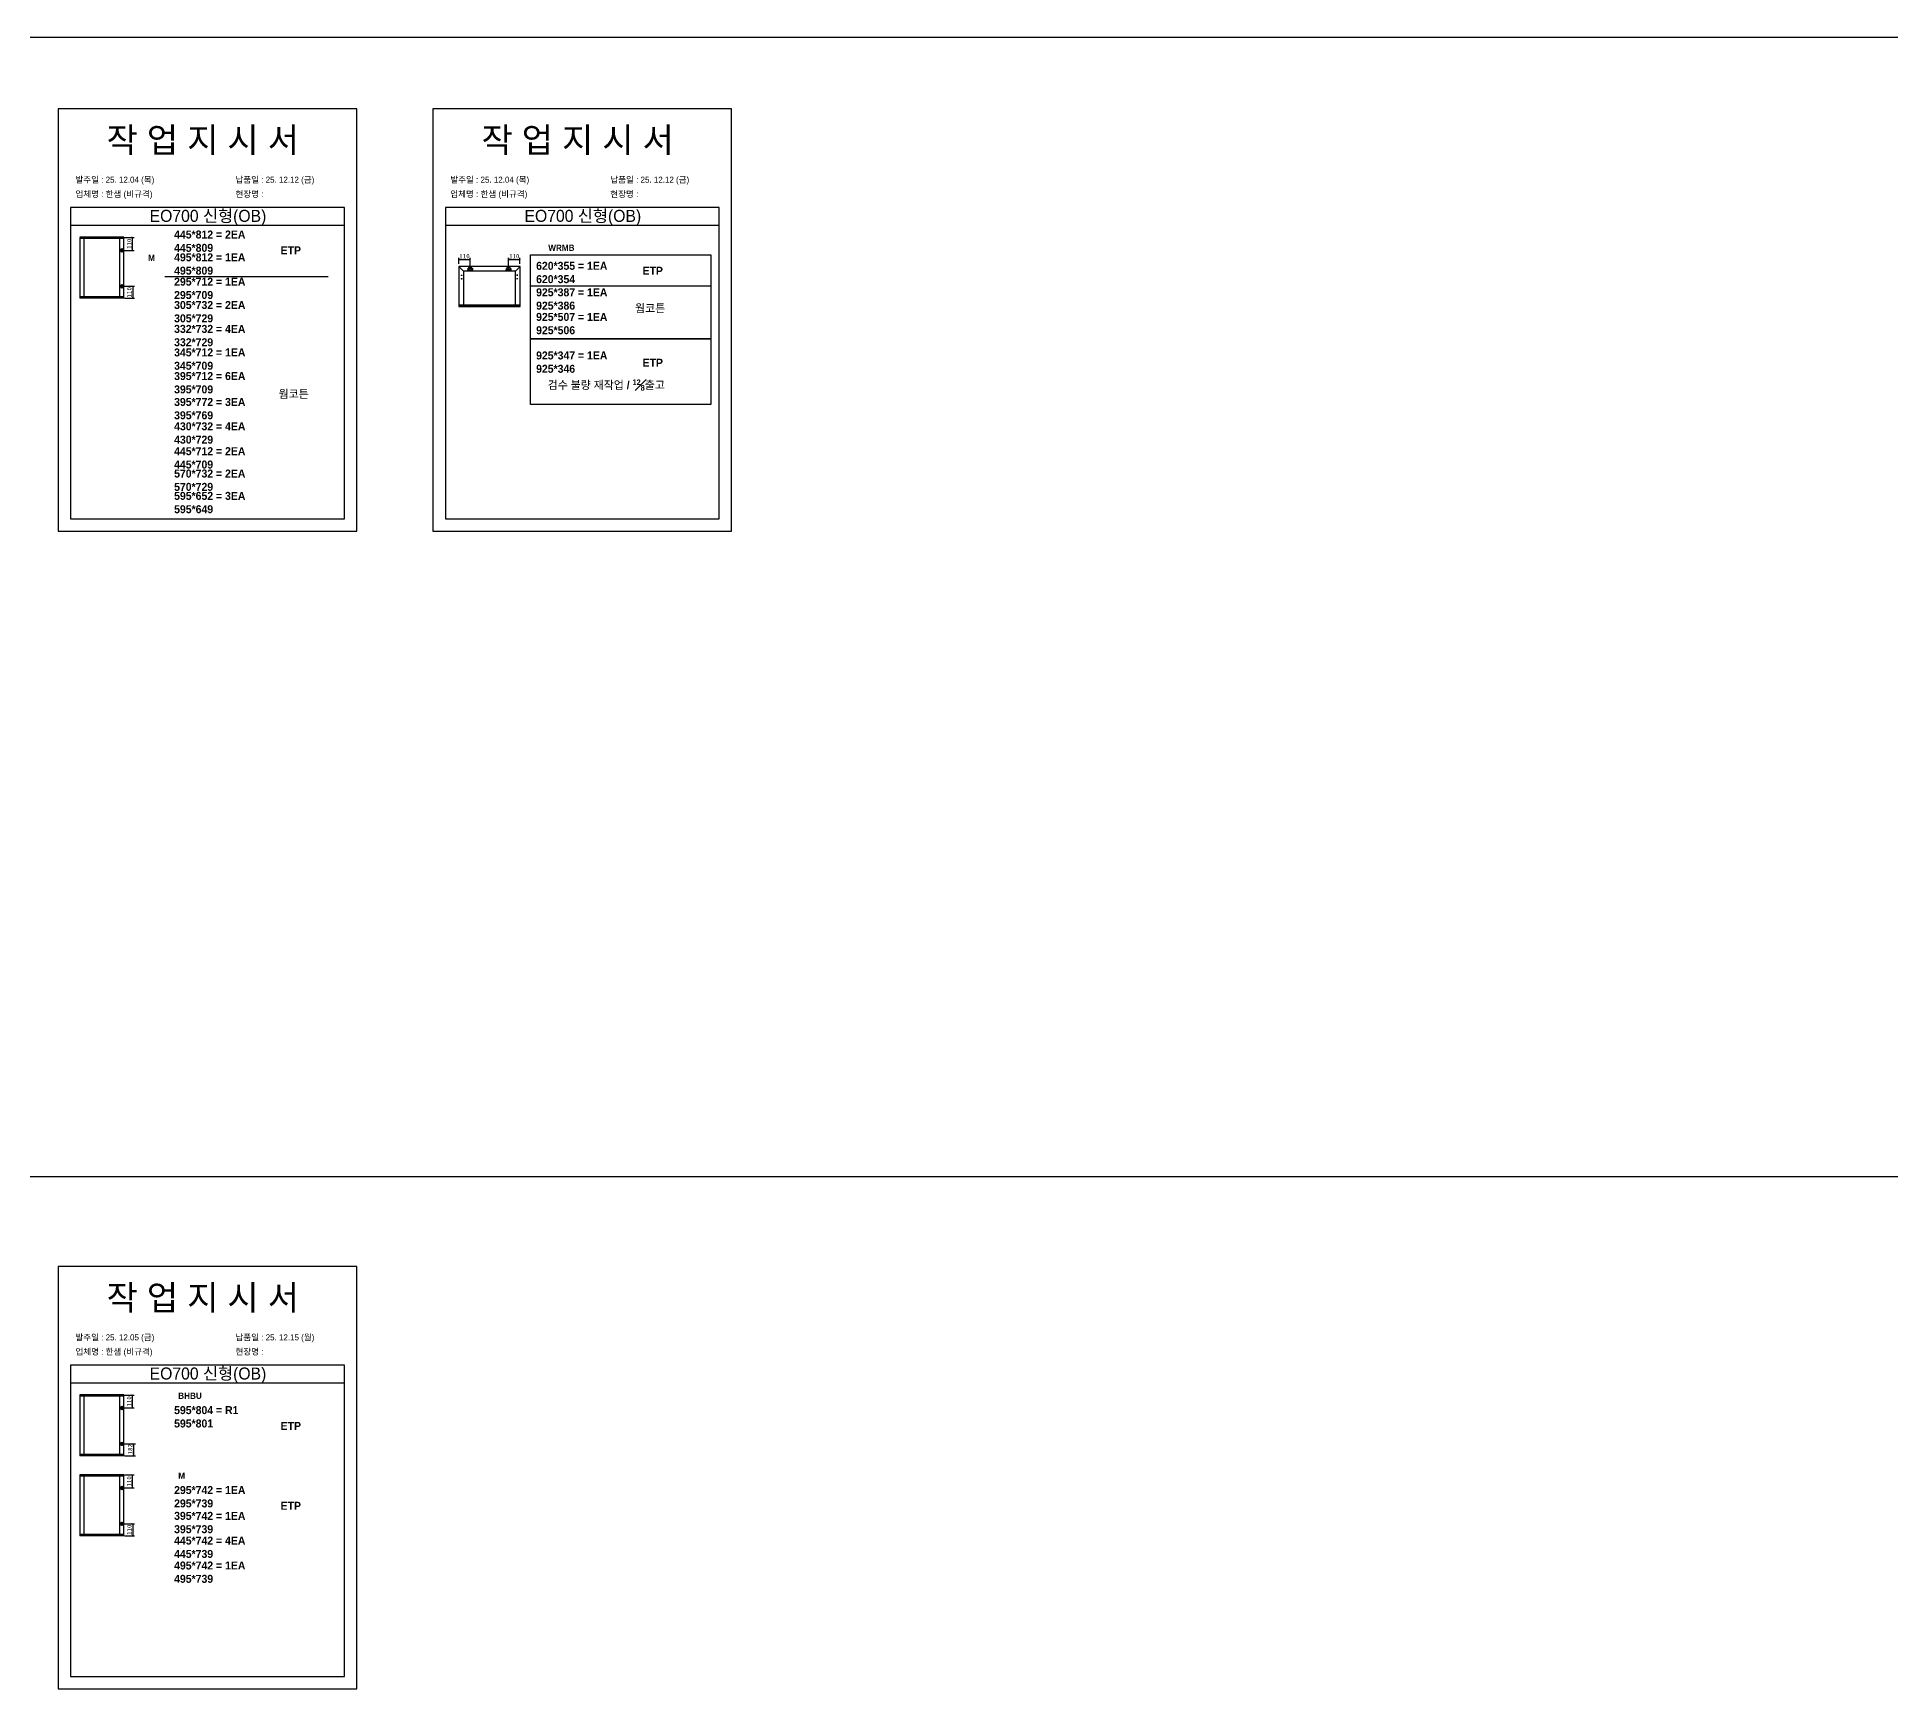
# Model space of a CAD drawing. Header units: millimetres. Extents: x -44117 to 256353, y -2095463 to 65325.
# Drawn here: x 112720 to 123147, y -537841 to -528547 of the extents above; entities that cross this region are included whole.
import ezdxf

# ---------------------------------------------------------------- set-up
doc = ezdxf.new("R2010")
doc.units = ezdxf.units.MM
doc.header["$LTSCALE"] = 10
doc.layers.add('Layer1', color=7, linetype='Continuous', lineweight=70)
doc.styles.add('MtX_Gulim', font='')
doc.styles.get('MtX_Gulim').set_extended_font_data('Gulim', bold=True)
doc.dimstyles.new('ISO-25', dxfattribs={"dimtxt": 2.5, "dimasz": 2.5, "dimexe": 1, "dimexo": 1, "dimtad": 1, "dimtxsty": 'Standard', "dimblk": 'ARCHTICK', "dimcen": 2.5, "dimadec": 0, "dimazin": 0, "dimtfac": 1, "dimtmove": 0, "dimatfit": 3, "dimfxl": 0, "dimarcsym": 0})

# ---------------------------------------------------------------- blocks, each defined once
blk = doc.blocks.new('_ArchTick')
at = {"color": 0, "linetype": 'ByBlock', "const_width": 0.15}
blk.add_lwpolyline([(-0.5, -0.5), (0.5, 0.5)], dxfattribs=at)
blk = doc.blocks.new('*D4153')
at = {"color": 0, "lineweight": -2}
for p, q in [((113212, -529674), (113267, -529674)), ((113257, -529747), (113257, -529674)), ((113212, -529747), (113267, -529747))]:
    blk.add_line(p, q, dxfattribs=at)
at = {"layer": 'Defpoints', "color": 0}
for p in [(113197, -529674), (113257, -529674), (113197, -529747)]:
    blk.add_point(p, dxfattribs=at)
at = {"color": 0, "lineweight": -2, "xscale": 10, "yscale": 10, "zscale": 10}
for p, rotation in [((113257, -529674), 90), ((113257, -529747), 270)]:
    blk.add_blockref('_ArchTick', p, dxfattribs=dict(at, rotation=rotation))
at = {"color": 0, "insert": (113238, -529710), "char_height": 25, "attachment_point": 5, "rotation": 90}
blk.add_mtext('110', dxfattribs=at)
blk = doc.blocks.new('*D4154')
at = {"color": 0, "lineweight": -2}
for p, q in [((113212, -529949), (113268, -529949)), ((113258, -529949), (113258, -530016)), ((113212, -530016), (113268, -530016))]:
    blk.add_line(p, q, dxfattribs=at)
at = {"layer": 'Defpoints', "color": 0}
for p in [(113197, -529949), (113197, -530016), (113258, -530016)]:
    blk.add_point(p, dxfattribs=at)
at = {"color": 0, "lineweight": -2, "xscale": 10, "yscale": 10, "zscale": 10}
for p, rotation in [((113258, -529949), 90), ((113258, -530016), 270)]:
    blk.add_blockref('_ArchTick', p, dxfattribs=dict(at, rotation=rotation))
at = {"color": 0, "insert": (113239, -529983), "char_height": 25, "attachment_point": 5, "rotation": 90}
blk.add_mtext('110', dxfattribs=at)
blk = doc.blocks.new('*D4155')
at = {"color": 0, "lineweight": -2}
for p, q in [((115092, -529823), (115092, -529789)), ((115092, -529799), (115156, -529799)), ((115156, -529836), (115156, -529789))]:
    blk.add_line(p, q, dxfattribs=at)
at = {"layer": 'Defpoints', "color": 0}
for p in [(115156, -529799), (115092, -529838), (115156, -529851)]:
    blk.add_point(p, dxfattribs=at)
at = {"color": 0, "lineweight": -2, "xscale": 10, "yscale": 10, "zscale": 10, "rotation": 180}
blk.add_blockref('_ArchTick', (115092, -529799), dxfattribs=at)
at = {"color": 0, "lineweight": -2, "xscale": 10, "yscale": 10, "zscale": 10}
blk.add_blockref('_ArchTick', (115156, -529799), dxfattribs=at)
at = {"color": 0, "insert": (115124, -529780), "char_height": 25, "attachment_point": 5}
blk.add_mtext('110', dxfattribs=at)
blk = doc.blocks.new('*D4156')
at = {"color": 0, "lineweight": -2}
for p, q in [((115372, -529836), (115372, -529789)), ((115372, -529799), (115436, -529799)), ((115436, -529823), (115436, -529789))]:
    blk.add_line(p, q, dxfattribs=at)
at = {"layer": 'Defpoints', "color": 0}
for p in [(115436, -529799), (115372, -529851), (115436, -529838)]:
    blk.add_point(p, dxfattribs=at)
at = {"color": 0, "lineweight": -2, "xscale": 10, "yscale": 10, "zscale": 10, "rotation": 180}
blk.add_blockref('_ArchTick', (115372, -529799), dxfattribs=at)
at = {"color": 0, "lineweight": -2, "xscale": 10, "yscale": 10, "zscale": 10}
blk.add_blockref('_ArchTick', (115436, -529799), dxfattribs=at)
at = {"color": 0, "insert": (115404, -529780), "char_height": 25, "attachment_point": 5}
blk.add_mtext('110', dxfattribs=at)
blk = doc.blocks.new('*D4169')
at = {"color": 0, "lineweight": -2}
for p, q in [((113212, -536187), (113267, -536187)), ((113212, -536260), (113267, -536260)), ((113257, -536260), (113257, -536187))]:
    blk.add_line(p, q, dxfattribs=at)
at = {"layer": 'Defpoints', "color": 0}
for p in [(113197, -536187), (113197, -536260), (113257, -536187)]:
    blk.add_point(p, dxfattribs=at)
at = {"color": 0, "lineweight": -2, "xscale": 10, "yscale": 10, "zscale": 10}
for p, rotation in [((113257, -536187), 90), ((113257, -536260), 270)]:
    blk.add_blockref('_ArchTick', p, dxfattribs=dict(at, rotation=rotation))
at = {"color": 0, "insert": (113238, -536223), "char_height": 25, "attachment_point": 5, "rotation": 90}
blk.add_mtext('110', dxfattribs=at)
blk = doc.blocks.new('*D4170')
at = {"color": 0, "lineweight": -2}
for p, q in [((113212, -536462), (113273, -536462)), ((113263, -536462), (113263, -536529)), ((113212, -536529), (113273, -536529))]:
    blk.add_line(p, q, dxfattribs=at)
at = {"layer": 'Defpoints', "color": 0}
for p in [(113197, -536462), (113197, -536529), (113263, -536529)]:
    blk.add_point(p, dxfattribs=at)
at = {"color": 0, "lineweight": -2, "xscale": 10, "yscale": 10, "zscale": 10}
for p, rotation in [((113263, -536462), 90), ((113263, -536529), 270)]:
    blk.add_blockref('_ArchTick', p, dxfattribs=dict(at, rotation=rotation))
at = {"color": 0, "insert": (113244, -536492), "char_height": 25, "attachment_point": 5, "rotation": 90}
blk.add_mtext('182', dxfattribs=at)
blk = doc.blocks.new('*D4171')
at = {"color": 0, "lineweight": -2}
for p, q in [((113212, -536636), (113267, -536636)), ((113257, -536710), (113257, -536636)), ((113212, -536710), (113267, -536710))]:
    blk.add_line(p, q, dxfattribs=at)
at = {"layer": 'Defpoints', "color": 0}
for p in [(113197, -536636), (113257, -536636), (113197, -536710)]:
    blk.add_point(p, dxfattribs=at)
at = {"color": 0, "lineweight": -2, "xscale": 10, "yscale": 10, "zscale": 10}
for p, rotation in [((113257, -536636), 90), ((113257, -536710), 270)]:
    blk.add_blockref('_ArchTick', p, dxfattribs=dict(at, rotation=rotation))
at = {"color": 0, "insert": (113238, -536673), "char_height": 25, "attachment_point": 5, "rotation": 90}
blk.add_mtext('110', dxfattribs=at)
blk = doc.blocks.new('*D4172')
at = {"color": 0, "lineweight": -2}
for p, q in [((113212, -536912), (113268, -536912)), ((113212, -536979), (113268, -536979)), ((113258, -536912), (113258, -536979))]:
    blk.add_line(p, q, dxfattribs=at)
at = {"layer": 'Defpoints', "color": 0}
for p in [(113197, -536912), (113197, -536979), (113258, -536979)]:
    blk.add_point(p, dxfattribs=at)
at = {"color": 0, "lineweight": -2, "xscale": 10, "yscale": 10, "zscale": 10}
for p, rotation in [((113258, -536912), 90), ((113258, -536979), 270)]:
    blk.add_blockref('_ArchTick', p, dxfattribs=dict(at, rotation=rotation))
at = {"color": 0, "insert": (113239, -536945), "char_height": 25, "attachment_point": 5, "rotation": 90}
blk.add_mtext('110', dxfattribs=at)

msp = doc.modelspace()

# ---------------------------------------------------------------- linework, layer by layer
at = {"color": 1}
for p, q in [((104015.69829, -528547.09059), (196284.84516, -528547.09059)), ((104015.69829, -528547.09059), (196284.84516, -528547.09059)), ((104015.69829, -534958.20118), (196284.84516, -534958.20118)), ((104015.69829, -534958.20118), (196284.84516, -534958.20118))]:
    msp.add_line(p, q, dxfattribs=at)
for p, q in [((114448.27815, -529506.71389), (112908.27815, -529506.71389)), ((116556.76288, -529506.71389), (115016.76288, -529506.71389)), ((114448.27815, -529606.71389), (112908.27815, -529606.71389)), ((112961.15843, -529673.8259), (112961.15843, -530015.71279)), ((113207.65907, -529674.26863), (112961.15843, -529674.26863)), ((113207.65907, -529680.95879), (112961.15843, -529680.95879)), ((113207.41311, -529673.57994), (112961.40439, -529673.57994)), ((112983.04903, -529680.46687), (112983.04903, -530008.5799)), ((113185.52251, -530008.5799), (113185.52251, -529680.95879)), ((113206.42926, -529680.95879), (113206.42926, -529673.57994)), ((113207.65907, -530015.71279), (113207.65907, -529673.8259)), ((116556.76288, -529606.71389), (115016.76288, -529606.71389)), ((113438.81501, -529894.80706), (114357.19539, -529894.80706)), ((115091.56244, -529838.08957), (115091.56244, -530062.4299)), ((115117.90319, -529864.43032), (115091.64913, -529837.8803)), ((115436.44828, -529837.79361), (115091.8584, -529837.79361)), ((115104.8808, -529887.51548), (115110.80007, -529887.51548)), ((115107.84044, -529884.55584), (115107.84044, -529890.47511)), ((115107.84044, -529903.4975), (115107.84044, -529909.41677)), ((115117.90319, -529864.43032), (115117.90319, -530054.43889)), ((115410.40349, -529864.43032), (115117.90319, -529864.43032)), ((115172.52187, -529850.816), (115140.23504, -529850.816)), ((115145.4278, -529856.73527), (115140.69239, -529856.73527)), ((115143.06009, -529854.36757), (115143.06009, -529859.10298)), ((115156.37845, -529866.95942), (115156.37845, -529834.67259)), ((115172.06452, -529856.73527), (115167.3291, -529856.73527)), ((115169.69681, -529854.36757), (115169.69681, -529859.10298)), ((115355.78482, -529850.816), (115388.07165, -529850.816)), ((115360.97759, -529856.73527), (115356.24218, -529856.73527)), ((115358.60988, -529854.36757), (115358.60988, -529859.10298)), ((115371.92824, -529866.95942), (115371.92824, -529834.67259)), ((115387.61431, -529856.73527), (115382.87889, -529856.73527)), ((115385.2466, -529854.36757), (115385.2466, -529859.10298)), ((115410.40349, -529864.43032), (115436.65755, -529837.8803)), ((115410.40349, -530053.84696), (115410.40349, -529864.43032)), ((115423.42589, -529887.51548), (115417.50662, -529887.51548)), ((115420.46625, -529884.55584), (115420.46625, -529890.47511)), ((115420.46625, -529903.4975), (115420.46625, -529909.41677)), ((115436.74424, -530062.4299), (115436.74424, -529838.08957)), ((113207.65907, -530008.5799), (112961.15843, -530008.5799)), ((112962.38824, -530015.95876), (112962.38824, -530008.5799)), ((113206.42926, -530008.5799), (113206.42926, -530015.95876)), ((115104.8808, -529906.45714), (115110.80007, -529906.45714)), ((115423.42589, -529906.45714), (115417.50662, -529906.45714)), ((115496.07453, -529946.06872), (116509.20844, -529946.06872)), ((113207.65907, -530015.27006), (112961.15843, -530015.27006)), ((113207.41311, -530015.95876), (112961.40439, -530015.95876)), ((115091.56244, -530053.84696), (115436.74424, -530053.84696)), ((115091.56244, -530061.89717), (115436.44828, -530061.89717)), ((115091.8584, -530062.72586), (115436.44828, -530062.72586)), ((115093.04226, -530053.84696), (115093.04226, -530062.72586)), ((115435.26442, -530062.72586), (115435.26442, -530053.84696)), ((114448.27815, -536019.80908), (112908.27815, -536019.80908)), ((114448.27815, -536119.80908), (112908.27815, -536119.80908)), ((112961.15843, -536186.92109), (112961.15843, -536528.80797)), ((113207.65907, -536187.36382), (112961.15843, -536187.36382)), ((113207.65907, -536194.05398), (112961.15843, -536194.05398)), ((113207.41311, -536186.67513), (112961.40439, -536186.67513)), ((112983.04903, -536193.56206), (112983.04903, -536521.67509)), ((113185.52251, -536521.67509), (113185.52251, -536194.05398)), ((113206.42926, -536194.05398), (113206.42926, -536186.67513)), ((113207.65907, -536528.80797), (113207.65907, -536186.92109)), ((113207.65907, -536521.67509), (112961.15843, -536521.67509)), ((113207.65907, -536528.36525), (112961.15843, -536528.36525)), ((113207.41311, -536529.05394), (112961.40439, -536529.05394)), ((112962.38824, -536529.05394), (112962.38824, -536521.67509)), ((113206.42926, -536521.67509), (113206.42926, -536529.05394)), ((112961.15843, -536636.63673), (112961.15843, -536978.52361)), ((113207.65907, -536637.07946), (112961.15843, -536637.07946)), ((113207.65907, -536643.76962), (112961.15843, -536643.76962)), ((113207.41311, -536636.39077), (112961.40439, -536636.39077)), ((112983.04903, -536643.2777), (112983.04903, -536971.39073)), ((113185.52251, -536971.39073), (113185.52251, -536643.76962)), ((113206.42926, -536643.76962), (113206.42926, -536636.39077)), ((113207.65907, -536978.52361), (113207.65907, -536636.63673)), ((113207.65907, -536971.39073), (112961.15843, -536971.39073)), ((113207.65907, -536978.08089), (112961.15843, -536978.08089)), ((113207.41311, -536978.76958), (112961.40439, -536978.76958)), ((112962.38824, -536978.76958), (112962.38824, -536971.39073)), ((113206.42926, -536971.39073), (113206.42926, -536978.76958))]:
    msp.add_line(p, q)
for points in [[(112838.27815, -531327.54417), (114518.27815, -531327.54417), (114518.27815, -528951.54417), (112838.27815, -528951.54417)], [(114946.76288, -531327.54417), (116626.76288, -531327.54417), (116626.76288, -528951.54417), (114946.76288, -528951.54417)], [(115496.07453, -529772.9613), (116509.20844, -529772.9613), (116509.20844, -530244.90678), (115496.07453, -530244.90678)], [(115496.07453, -530244.90678), (116510.18559, -530244.90678), (116510.18559, -530614.89198), (115496.07453, -530614.89198)], [(112838.27815, -537840.63935), (114518.27815, -537840.63935), (114518.27815, -535464.63935), (112838.27815, -535464.63935)]]:
    msp.add_lwpolyline(points, close=True)
for points in [[(112908.27815, -529506.71389), (112908.27815, -531257.54417), (114448.27815, -531257.54417), (114448.27815, -529506.71389)], [(115016.76288, -529506.71389), (115016.76288, -531257.54417), (116556.76288, -531257.54417), (116556.76288, -529506.71389)], [(112908.27815, -536019.80908), (112908.27815, -537770.63935), (114448.27815, -537770.63935), (114448.27815, -536019.80908)]]:
    msp.add_lwpolyline(points)
for centre, radius in [((115107.84044, -529887.51548), 0.88789), ((115107.84044, -529906.45714), 0.88789), ((115143.06009, -529856.73527), 0.94708), ((115156.37845, -529850.816), 10.35872), ((115169.69681, -529856.73527), 0.94708), ((115358.60988, -529856.73527), 0.94708), ((115371.92824, -529850.816), 10.35872), ((115385.2466, -529856.73527), 0.94708), ((115420.46625, -529887.51548), 0.88789), ((115420.46625, -529906.45714), 0.88789)]:
    msp.add_circle(centre, radius)
for centre, radius, start, end in [((113207.41311, -529673.8259), 0.24596, 0, 90), ((115091.8584, -529838.08957), 0.29596, 90, 180), ((115436.44828, -529838.08957), 0.29596, 0, 90), ((112961.40439, -530015.7128), 0.24596, 180, 270), ((113207.41311, -530015.7128), 0.24596, 270, 0), ((115091.8584, -530062.4299), 0.29596, 180, 270), ((115436.44828, -530062.4299), 0.29596, 270, 0), ((113207.41311, -536186.92109), 0.24596, 0, 90), ((112961.40439, -536528.80798), 0.24596, 180, 270), ((113207.41311, -536528.80798), 0.24596, 270, 0), ((113207.41311, -536636.63673), 0.24596, 0, 90), ((112961.40439, -536978.52362), 0.24596, 180, 270), ((113207.41311, -536978.52362), 0.24596, 270, 0)]:
    msp.add_arc(centre, radius, start, end)
at = {"layer": 'Layer1'}
for p, q in [((113197.02109, -529738.13122), (113197.02109, -529756.26162)), ((113197.02109, -529958.13958), (113197.02109, -529940.00918)), ((113197.02109, -536251.22641), (113197.02109, -536269.35681)), ((113197.02109, -536471.23477), (113197.02109, -536453.10436)), ((113197.02109, -536700.94205), (113197.02109, -536719.07245)), ((113197.02109, -536920.95041), (113197.02109, -536902.82001))]:
    msp.add_line(p, q, dxfattribs=at)
for points in [[(113206.08629, -529747.19642), (113187.95589, -529747.19642)], [(113206.08629, -529949.07438), (113187.95589, -529949.07438)], [(113206.08629, -536260.29161), (113187.95589, -536260.29161)], [(113206.08629, -536462.16957), (113187.95589, -536462.16957)], [(113206.08629, -536710.00725), (113187.95589, -536710.00725)], [(113206.08629, -536911.88521), (113187.95589, -536911.88521)]]:
    msp.add_lwpolyline(points, close=True, dxfattribs=at)
for centre in [(113197.02109, -529747.19642), (113197.02109, -529949.07438), (113197.02109, -536260.29161), (113197.02109, -536462.16957), (113197.02109, -536710.00725), (113197.02109, -536911.88521)]:
    msp.add_circle(centre, 6.04347, dxfattribs=at)

# ---------------------------------------------------------------- texts
at = {"linetype": 'Continuous', "style": 'MtX_Gulim'}
for s, height, p in [('M', 35.04934, (113344.87021, -529806.94263)), ('WRMB', 35.049344, (115595.28787, -529750.11297)), ('BHBU', 35.049344, (113514.1452, -536208.87215)), ('M', 35.04934, (113514.1452, -536658.58779))]:
    msp.add_text(s, height=height, dxfattribs=at).set_placement(p)
at = {"attachment_point": 1}
for s, width, gutter_width, heights, insert, char_height in [('{\\fGulim|b0|i0|c129|p50;작 업 지 시 서}', 3307.3198183, 12.5, [-155.84554], (113111.08475, -529055.70668), 140), ('{\\fGulim|b0|i0|c129|p50;작 업 지 시 서}', 3307.3198183, 12.5, [-155.84554], (115219.56949, -529055.70668), 140), ('\\pt11;{\\fGulim|b0|i0|c129|p50;발주일 : 25. 12.04 (목)}', 3307.3198183, 12.5, [34.50412], (112935.8754, -529332.4271), 34.3), ('{\\fGulim|b0|i0|c129|p50;납품일 : 25. 12.12 (금)}', 3307.3198183, 12.5, [35.09023], (113835.85338, -529332.4271), 34.3), ('\\pt11;{\\fGulim|b0|i0|c129|p50;발주일 : 25. 12.04 (목)}', 3307.3198183, 12.5, [34.50412], (115044.36013, -529332.4271), 34.3), ('{\\fGulim|b0|i0|c129|p50;납품일 : 25. 12.12 (금)}', 3307.3198183, 12.5, [35.09023], (115944.33811, -529332.4271), 34.3), ('{\\fGulim|b0|i0|c129|p50;업체명 : 한샘 (비규격)}', 3307.3198183, 12.5, [36.11279], (112935.8754, -529413.08328), 34.3), ('{\\fGulim|b0|i0|c129|p50;현장명 : }', 3307.3198183, 12.5, [-38.2735], (113835.85338, -529413.08328), 34.3), ('{\\fGulim|b0|i0|c129|p50;업체명 : 한샘 (비규격)}', 3307.3198183, 12.5, [36.11279], (115044.36013, -529413.08328), 34.3), ('{\\fGulim|b0|i0|c129|p50;현장명 : }', 3307.3198183, 12.5, [-38.2735], (115944.33811, -529413.08328), 34.3), ('{\\fGulim|b0|i0|c129|p50;EO700 신형(OB)}', 1597.0710432, 6.03612, [-85.06834], (113353.15565, -529519.14212), 67.6045736), ('{\\fGulim|b0|i0|c129|p50;EO700 신형(OB)}', 1597.0710432, 6.03612, [-85.06834], (115461.64039, -529519.14212), 67.6045736), ('{\\f굴림|b1|i0|c129|p50;445*812 = 2EA\\P\\C1;445*809}', 13607.1496112, 175, [-121.30952], (113490.91804, -529635.45277), 45), ('{\\f굴림|b1|i0|c129|p50;495*812 = 1EA\\P\\C1;495*809}', 13607.1496112, 175, [-121.30952], (113490.91804, -529763.73447), 45), ('{\\f굴림|b1|i0|c129|p50;ETP}', 13607.1496112, 175, [-46.07143], (114089.6917, -529724.12243), 45), ('{\\f굴림|b1|i0|c129|p50;295*712 = 1EA\\P\\C1;295*709}', 13607.1496112, 175, [-121.30952], (113490.91804, -529900.76266), 45), ('{\\f굴림|b1|i0|c129|p50;620*355 = 1EA\\P\\C1;620*354}', 13607.1496112, 175, [-121.30952], (115526.94, -529811.61707), 45), ('{\\f굴림|b1|i0|c129|p50;ETP}', 13607.1496112, 175, [-46.07143], (116125.71367, -529839.19887), 45), ('{\\f굴림|b1|i0|c129|p50;925*387 = 1EA\\P\\C1;925*386}', 13607.1496112, 175, [-121.25], (115526.94, -529960.50937), 45), ('{\\f굴림|b1|i0|c129|p50;305*732 = 2EA\\P\\C1;305*729}', 13607.1496112, 175, [-121.25], (113490.91804, -530031.95985), 45), ('{\\f굴림|b1|i0|c129|p50;925*507 = 1EA\\P\\C1;925*506}', 13607.1496112, 175, [-121.25], (115526.94, -530098.9953), 45), ('{\\f굴림|b1|i0|c129|p50;웜코튼}', 13607.1496112, 175, [-48.57143], (116083.55939, -530050.88918), 45), ('{\\f굴림|b1|i0|c129|p50;332*732 = 4EA\\P\\C1;332*729}', 13607.1496112, 175, [-121.30952], (113490.91804, -530166.43698), 45), ('{\\f굴림|b1|i0|c129|p50;345*712 = 1EA\\P\\C1;345*709}', 13607.1496112, 175, [-121.36905], (113490.91804, -530298.72749), 45), ('{\\f굴림|b1|i0|c129|p50;925*347 = 1EA\\P\\C1;925*346}', 13607.1496112, 175, [-121.30952], (115526.94, -530315.83511), 45), ('{\\f굴림|b1|i0|c129|p50;ETP}', 13607.1496112, 175, [-46.07143], (116125.71367, -530356.69892), 45), ('{\\f굴림|b1|i0|c129|p50;395*712 = 6EA\\P\\C1;395*709}', 13607.1496112, 175, [-121.30952], (113490.91804, -530431.74687), 45), ('{\\f굴림|b1|i0|c129|p50;웜코튼}', 13607.1496112, 175, [-48.57143], (114078.9391, -530532.47229), 45), ('{\\A1;\\f굴림|b1|i0|c129|p50;검수 불량 재작업 / {\\H0.7x;\\S12#8;}출고}', 13607.1496112, 175, [-69.84524], (115592.1784, -530473.31865), 45), ('{\\f굴림|b1|i0|c129|p50;395*772 = 3EA\\P\\C1;395*769}', 13607.1496112, 175, [-121.25], (113490.91804, -530577.52153), 45), ('{\\f굴림|b1|i0|c129|p50;430*732 = 4EA\\P\\C1;430*729}', 13607.1496112, 175, [-121.36905], (113490.91804, -530714.54972), 45), ('{\\f굴림|b1|i0|c129|p50;445*712 = 2EA\\P\\C1;445*709}', 13607.1496112, 175, [-121.36905], (113490.91804, -530854.49339), 45), ('{\\f굴림|b1|i0|c129|p50;570*732 = 2EA\\P\\C1;570*729}', 13607.1496112, 175, [-121.25], (113490.91804, -530980.22404), 45), ('{\\f굴림|b1|i0|c129|p50;595*652 = 3EA\\P\\C1;595*649}', 13607.1496112, 175, [-121.25], (113490.91804, -531105.95469), 45), ('{\\fGulim|b0|i0|c129|p50;작 업 지 시 서}', 3307.3198183, 12.5, [-155.84554], (113111.08475, -535568.80187), 140), ('\\pt11;{\\fGulim|b0|i0|c129|p50;발주일 : 25. 12.05 (금)}', 3307.3198183, 12.5, [34.50412], (112935.8754, -535845.52229), 34.3), ('{\\fGulim|b0|i0|c129|p50;납품일 : 25. 12.15 (월)}', 3307.3198183, 12.5, [35.09023], (113835.85338, -535845.52229), 34.3), ('{\\fGulim|b0|i0|c129|p50;업체명 : 한샘 (비규격)}', 3307.3198183, 12.5, [36.11279], (112935.8754, -535926.17846), 34.3), ('{\\fGulim|b0|i0|c129|p50;현장명 : }', 3307.3198183, 12.5, [-38.2735], (113835.85338, -535926.17846), 34.3), ('{\\fGulim|b0|i0|c129|p50;EO700 신형(OB)}', 1597.0710432, 6.03612, [-85.06834], (113353.15565, -536032.23731), 67.6045736), ('{\\f굴림|b1|i0|c129|p50;595*804 = R1\\P\\C1;595*801}', 13607.1496112, 175, [-121.36905], (113490.91804, -536249.60765), 45), ('{\\f굴림|b1|i0|c129|p50;ETP}', 13607.1496112, 175, [-46.07143], (114089.6917, -536338.27731), 45), ('{\\f굴림|b1|i0|c129|p50;295*742 = 1EA\\P\\C1;295*739}', 13607.1496112, 175, [-121.30952], (113490.91804, -536699.32329), 45), ('{\\f굴림|b1|i0|c129|p50;395*742 = 1EA\\P\\C1;395*739}', 13607.1496112, 175, [-121.30952], (113490.91804, -536844.39922), 45), ('{\\f굴림|b1|i0|c129|p50;ETP}', 13607.1496112, 175, [-46.07143], (114089.6917, -536787.99295), 45), ('{\\f굴림|b1|i0|c129|p50;445*742 = 4EA\\P\\C1;445*739}', 13607.1496112, 175, [-121.36905], (113490.91804, -536983.55368), 45), ('{\\f굴림|b1|i0|c129|p50;495*742 = 1EA\\P\\C1;495*739}', 13607.1496112, 175, [-121.36905], (113490.91804, -537123.69505), 45)]:
    msp.add_mtext_dynamic_manual_height_columns(s, width=width, gutter_width=gutter_width, heights=heights, dxfattribs=dict(at, insert=insert, char_height=char_height))

# ---------------------------------------------------------------- dimensions: what is measured, and where the dimension line sits
for base, p1, p2, picture, middle in [((113256.63486, -529673.57994), (113197.02109, -529747.19642), (113197.02109, -529673.57994), '*D4153', (113237.88486, -529710.38818)), ((113257.58833, -530015.95876), (113197.02109, -529949.07438), (113197.02109, -530015.95876), '*D4154', (113238.83833, -529982.51657)), ((113256.63486, -536186.67513), (113197.02109, -536260.29161), (113197.02109, -536186.67513), '*D4169', (113237.88486, -536223.48337)), ((113256.63486, -536636.39077), (113197.02109, -536710.00725), (113197.02109, -536636.39077), '*D4171', (113237.88486, -536673.19901)), ((113257.58833, -536978.76958), (113197.02109, -536911.88521), (113197.02109, -536978.76958), '*D4172', (113238.83833, -536945.3274))]:
    dim = msp.add_linear_dim(base=base, p1=p1, p2=p2, angle=90, text='110', dimstyle='ISO-25', override={"dimscale": 10, "dimasz": 1, "dimexo": 1.5, "dimtxsty": 'Standard'})
    dim.commit()
    dim.dimension.update_dxf_attribs({"geometry": picture, "text_midpoint": middle})
for base, p1, p2, picture, middle in [((115156.37846, -529798.50917), (115091.8584, -529838.08957), (115156.37846, -529850.816), '*D4155', (115124.11843, -529779.75917)), ((115436.44828, -529798.50917), (115371.92823, -529850.816), (115436.44828, -529838.08957), '*D4156', (115404.18825, -529779.75917))]:
    dim = msp.add_linear_dim(base=base, p1=p1, p2=p2, text='110', dimstyle='ISO-25', override={"dimscale": 10, "dimasz": 1, "dimexo": 1.5, "dimtxsty": 'Standard'})
    dim.commit()
    dim.dimension.update_dxf_attribs({"geometry": picture, "text_midpoint": middle})
dim = msp.add_linear_dim(base=(113263.19244, -536529.05394), p1=(113197.02109, -536462.16957), p2=(113197.02109, -536529.05394), angle=90, text='182', dimstyle='ISO-25', override={"dimscale": 10, "dimasz": 1, "dimexo": 1.5, "dimtxsty": 'Standard'})
dim.commit()
dim.dimension.update_dxf_attribs({"geometry": '*D4170', "text_midpoint": (113263.19244, -536492.2585), "dimtype": 160})

doc.saveas('drawing.dxf')
